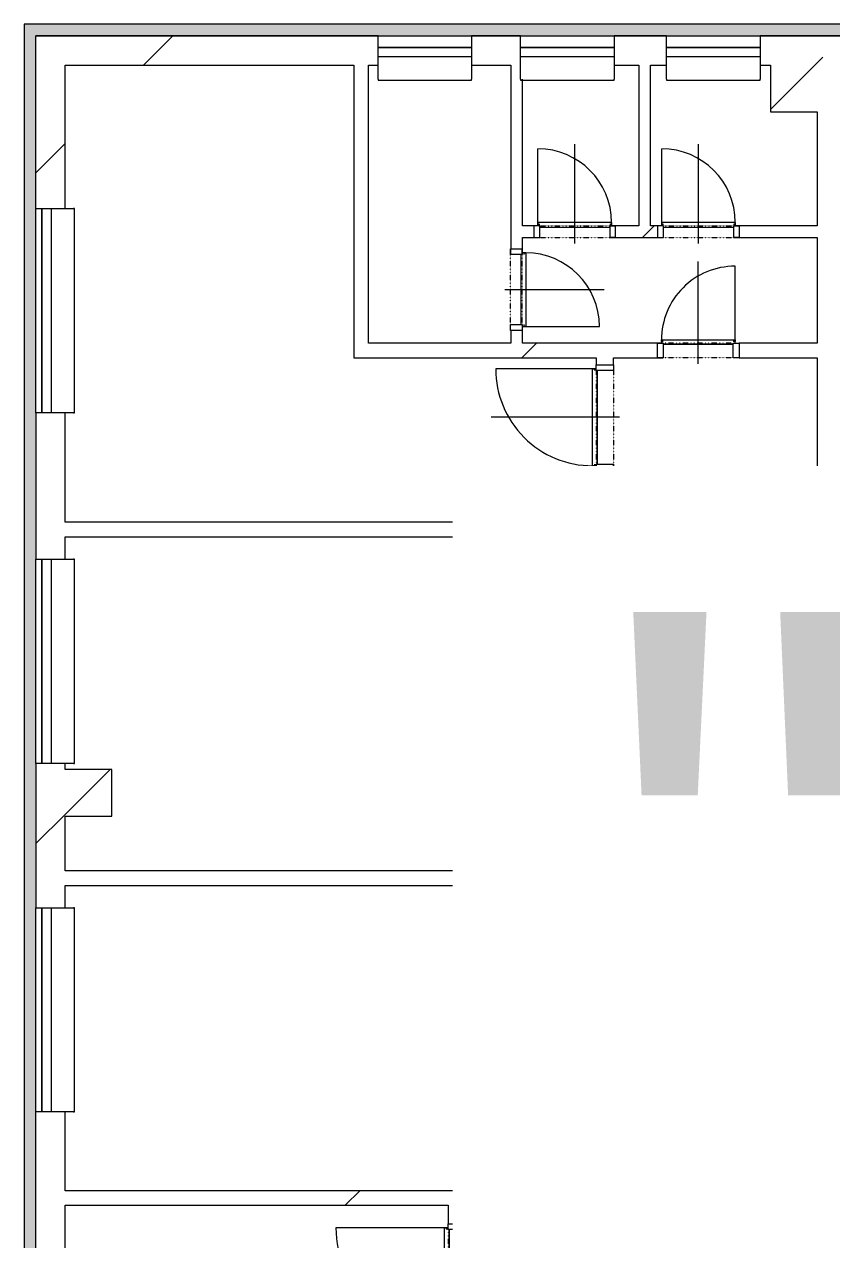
# Model space of a CAD drawing. Header units: millimetres. Extents: x 46521 to 256645, y -45352 to 20466.
# Drawn here: x 138437 to 145351, y -1503 to 8910 of the extents above; entities that cross this region are included whole.
import ezdxf

# ---------------------------------------------------------------- set-up
doc = ezdxf.new("R2010")
doc.units = ezdxf.units.MM
doc.linetypes.add('Čerchovaná se dvěma tečkami', pattern=[2.59, 1, -0.53, 0, -0.53, 0, -0.53])
for name, color, linetype, lineweight in [('A-DOOR', 31, 'Continuous', 13), ('A-DOOR-FRAM', 31, 'Continuous', 9), ('A-GENM', 13, 'Continuous', 13), ('A-GLAZ', 151, 'Continuous', 13), ('A-WALL', 113, 'Continuous', 13), ('A-WALL-PATT', 111, 'Continuous', 9), ('G-ANNO-TEXT', 231, 'Continuous', 9), ('S-COLS', 52, 'Continuous', 13)]:
    doc.layers.add(name, color=color, linetype=linetype, lineweight=lineweight)
doc.styles.add('Arial_3', font='arial.ttf', dxfattribs={"height": 5000})
pattern_1 = [(45, (128025, 0), (-7184, 7184), []), (45, (130898, -3e-12), (-7184, 7184), []), (45, (136646, -7e-12), (-4310.5, 10058), [4064, -2032, 67, -1965])]
pattern_2 = [(45, (128025, 0), (-7184.2, 7184.2), []), (45, (130898, -3e-12), (-7184.2, 7184.2), []), (45, (136646, -8e-12), (-4310.5, 10058), [4064, -2032, 67, -1965])]
pattern_3 = [(45, (128025, 0), (-7184, 7184), []), (45, (130898, 0), (-7184, 7184), []), (45, (136646, 0), (-4310.5, 10058), [4064, -2032, 67, -1965])]

# ---------------------------------------------------------------- blocks, each defined once
blk = doc.blocks.new('OKNO_2k_ - OKNO_2k_1750 x 1750-1963716-Mapka _ závislý 10')
at = {"layer": 'A-GLAZ', "lineweight": 9}
for p, q in [((-875, 126), (875, 126)), ((-875, 75), (-875, 126)), ((875, 126), (875, 75)), ((875, 75), (-875, 75)), ((-875, 75), (875, 75)), ((-875, -5), (-875, 75)), ((875, 75), (875, -5)), ((875, -5), (-875, -5))]:
    blk.add_line(p, q, dxfattribs=at)
blk = doc.blocks.new('OKNO_1k - OKNO_1k_800x900-2034288-Mapka _ závislý 10')
at = {"layer": 'A-GLAZ', "lineweight": 9}
for p, q in [((-400, 126), (400, 126)), ((-400, 25), (-400, 126)), ((400, 126), (400, 25)), ((400, 25), (-400, 25)), ((-400, 25), (400, 25)), ((-400, -55), (-400, 25)), ((400, 25), (400, -55)), ((400, -55), (-400, -55))]:
    blk.add_line(p, q, dxfattribs=at)
blk = doc.blocks.new('parapet s nosem_vnitní - parapet s nosem_vnitní-1280353-Mapka _ závislý 10')
at = {"layer": 'A-GENM', "lineweight": 9}
for p, q in [((-400, -190), (-400, 0)), ((400, 0), (400, -190)), ((-400, -190), (-400, -200)), ((-400, -200), (400, -200)), ((-400, -200), (400, -200)), ((400, -200), (400, -190))]:
    blk.add_line(p, q, dxfattribs=at)
blk = doc.blocks.new('OKNO_1k - OKNO_1k_800x900-2034289-Mapka _ závislý 10')
at = {"layer": 'A-GLAZ', "lineweight": 9}
for p, q in [((-400, 126), (400, 126)), ((-400, 25), (-400, 126)), ((400, 126), (400, 25)), ((400, 25), (-400, 25)), ((-400, 25), (400, 25)), ((-400, -55), (-400, 25)), ((400, 25), (400, -55)), ((400, -55), (-400, -55))]:
    blk.add_line(p, q, dxfattribs=at)
blk = doc.blocks.new('Betonový čtvercový sloup - 400 x 400-V136-Mapka _ závislý 10')
at = {"layer": 'S-COLS', "lineweight": 9}
h = blk.add_hatch(dxfattribs=at)
h.set_pattern_fill('FP_104', color=256, style=0, pattern_type=2)
h.set_pattern_definition([(45, (-16971, -2366), (-7184, 7184), []), (45, (-14098, -2366), (-7184, 7184), []), (45, (-8350, -2366), (-4311, 10058), [4064, -2032, 67, -1965])])
h.paths.add_polyline_path([(-200, -200), (200, -200), (200, 200), (-200, 200)])
for p, q in [((200, 200), (-200, 200)), ((-200, 200), (-200, -200)), ((200, -200), (200, 200)), ((-200, -200), (200, -200))]:
    blk.add_line(p, q, dxfattribs=at)
blk = doc.blocks.new('parapet s nosem_vnitní - parapet s nosem_vnitní-1501804-Mapka _ závislý 10')
at = {"layer": 'A-GENM', "lineweight": 9}
for p, q in [((-875, -190), (-875, 0)), ((875, 0), (875, -190)), ((-875, -190), (-875, -200)), ((-875, -200), (875, -200)), ((-875, -200), (875, -200)), ((875, -200), (875, -190))]:
    blk.add_line(p, q, dxfattribs=at)
blk = doc.blocks.new('DVERE_1k_oblozka - DD03_01_800x1970_koupelna-1549494-Mapka _ závislý 10')
at = {"layer": 'A-DOOR', "lineweight": 9}
for p, q in [((0, 128), (0, -972)), ((-450, 78), (-400, 78)), ((-450, -72), (-450, 78)), ((-400, 78), (-400, -72)), ((400, 78), (450, 78)), ((400, -72), (400, 78)), ((450, 78), (450, -72)), ((-400, -72), (-450, -72)), ((-415, -72), (-415, -932)), ((-415, -87), (-400, -87)), ((-415, -102), (-415, -87)), ((415, -102), (-415, -102)), ((-400, -62), (400, -62)), ((305, -102), (-305, -102)), ((450, -72), (400, -72)), ((400, -87), (415, -87)), ((415, -102), (415, -72)), ((415, -87), (415, -102))]:
    blk.add_line(p, q, dxfattribs=at)
at = {"layer": 'A-DOOR', "linetype": 'Čerchovaná se dvěma tečkami', "lineweight": 9}
for p, q in [((-400, 78), (400, 78)), ((-400, -72), (400, -72))]:
    blk.add_line(p, q, dxfattribs=at)
at = {"layer": 'A-DOOR', "lineweight": 9}
blk.add_arc((-415, -102), 830, 270, 0, dxfattribs=at)
at = {"layer": 'A-DOOR-FRAM'}
for p, q in [((-450, 78), (-400, 78)), ((-400, 78), (-400, -72)), ((400, -72), (400, 78)), ((450, 78), (400, 78)), ((-400, -72), (-450, -72)), ((400, -72), (450, -72))]:
    blk.add_line(p, q, dxfattribs=at)
blk = doc.blocks.new('DVERE_1k_oblozka - DD03_01_600x1970_koupelna-1940558-Mapka _ závislý 10')
at = {"layer": 'A-DOOR', "lineweight": 9}
for p, q in [((0, 115), (0, -760)), ((-350, 65), (-300, 65)), ((-350, -60), (-350, 65)), ((-300, 65), (-300, -60)), ((300, 65), (350, 65)), ((300, -60), (300, 65)), ((350, 65), (350, -60)), ((-300, -60), (-350, -60)), ((-315, -60), (-315, -720)), ((-315, -75), (-300, -75)), ((-315, -90), (-315, -75)), ((315, -90), (-315, -90)), ((-300, -50), (300, -50)), ((205, -90), (-205, -90)), ((350, -60), (300, -60)), ((300, -75), (315, -75)), ((315, -90), (315, -60)), ((315, -75), (315, -90))]:
    blk.add_line(p, q, dxfattribs=at)
at = {"layer": 'A-DOOR', "linetype": 'Čerchovaná se dvěma tečkami', "lineweight": 9}
for p, q in [((-300, 65), (300, 65)), ((-300, -60), (300, -60))]:
    blk.add_line(p, q, dxfattribs=at)
at = {"layer": 'A-DOOR', "lineweight": 9}
blk.add_arc((-315, -90), 630, 270, 0, dxfattribs=at)
at = {"layer": 'A-DOOR-FRAM'}
for p, q in [((-350, 65), (-300, 65)), ((-300, 65), (-300, -60)), ((300, -60), (300, 65)), ((350, 65), (300, 65)), ((-300, -60), (-350, -60)), ((300, -60), (350, -60))]:
    blk.add_line(p, q, dxfattribs=at)
blk = doc.blocks.new('DVERE_1k_oblozka - DD03_01_600x1970_koupelna-1549500-Mapka _ závislý 10')
at = {"layer": 'A-DOOR', "lineweight": 9}
for p, q in [((0, -103), (0, 747)), ((-315, 47), (-315, 707)), ((-300, 47), (-350, 47)), ((-350, 47), (-350, -53)), ((315, 77), (-315, 77)), ((-315, 77), (-315, 62)), ((-315, 62), (-300, 62)), ((-300, -53), (-300, 47)), ((-300, 37), (300, 37)), ((205, 77), (-205, 77)), ((300, 62), (315, 62)), ((350, 47), (300, 47)), ((300, 47), (300, -53)), ((315, 62), (315, 77)), ((315, 77), (315, 47)), ((350, -53), (350, 47)), ((-350, -53), (-300, -53)), ((300, -53), (350, -53))]:
    blk.add_line(p, q, dxfattribs=at)
at = {"layer": 'A-DOOR', "linetype": 'Čerchovaná se dvěma tečkami', "lineweight": 9}
for p, q in [((-300, 47), (300, 47)), ((-300, -53), (300, -53))]:
    blk.add_line(p, q, dxfattribs=at)
at = {"layer": 'A-DOOR', "lineweight": 9}
blk.add_arc((-315, 77), 630, 360, 90, dxfattribs=at)
at = {"layer": 'A-DOOR-FRAM'}
for p, q in [((-300, 47), (-350, 47)), ((-300, -53), (-300, 47)), ((300, 47), (300, -53)), ((300, 47), (350, 47)), ((-350, -53), (-300, -53)), ((350, -53), (300, -53))]:
    blk.add_line(p, q, dxfattribs=at)
blk = doc.blocks.new('DVERE_1k_oblozka - DD03_01_600x1970_koupelna-1549499-Mapka _ závislý 10')
at = {"layer": 'A-DOOR', "lineweight": 9}
for p, q in [((-350, 53), (-300, 53)), ((-350, -47), (-350, 53)), ((-300, 53), (-300, -47)), ((0, 103), (0, -747)), ((300, 53), (350, 53)), ((300, -47), (300, 53)), ((350, 53), (350, -47)), ((-300, -47), (-350, -47)), ((-315, -47), (-315, -707)), ((-315, -62), (-300, -62)), ((-315, -77), (-315, -62)), ((315, -77), (-315, -77)), ((-300, -37), (300, -37)), ((205, -77), (-205, -77)), ((350, -47), (300, -47)), ((300, -62), (315, -62)), ((315, -77), (315, -47)), ((315, -62), (315, -77))]:
    blk.add_line(p, q, dxfattribs=at)
at = {"layer": 'A-DOOR', "linetype": 'Čerchovaná se dvěma tečkami', "lineweight": 9}
for p, q in [((-300, 53), (300, 53)), ((-300, -47), (300, -47))]:
    blk.add_line(p, q, dxfattribs=at)
at = {"layer": 'A-DOOR', "lineweight": 9}
blk.add_arc((-315, -77), 630, 270, 0, dxfattribs=at)
at = {"layer": 'A-DOOR-FRAM'}
for p, q in [((-350, 53), (-300, 53)), ((-300, 53), (-300, -47)), ((300, -47), (300, 53)), ((350, 53), (300, 53)), ((-300, -47), (-350, -47)), ((300, -47), (350, -47))]:
    blk.add_line(p, q, dxfattribs=at)
blk = doc.blocks.new('DVERE_1k_oblozka - DD03_01_800x1970_koupelna-1941344-Mapka _ závislý 10')
at = {"layer": 'A-DOOR', "lineweight": 9}
for p, q in [((-450, 128), (-400, 128)), ((-450, -122), (-450, 128)), ((-400, 128), (-400, -122)), ((0, 178), (0, -1022)), ((400, 128), (450, 128)), ((400, -122), (400, 128)), ((450, 128), (450, -122)), ((-400, -122), (-450, -122)), ((-415, -122), (-415, -982)), ((-415, -137), (-400, -137)), ((-415, -152), (-415, -137)), ((415, -152), (-415, -152)), ((-400, -112), (400, -112)), ((305, -152), (-305, -152)), ((450, -122), (400, -122)), ((400, -137), (415, -137)), ((415, -152), (415, -122)), ((415, -137), (415, -152))]:
    blk.add_line(p, q, dxfattribs=at)
at = {"layer": 'A-DOOR', "linetype": 'Čerchovaná se dvěma tečkami', "lineweight": 9}
for p, q in [((-400, 128), (400, 128)), ((-400, -122), (400, -122))]:
    blk.add_line(p, q, dxfattribs=at)
at = {"layer": 'A-DOOR', "lineweight": 9}
blk.add_arc((-415, -152), 830, 270, 0, dxfattribs=at)
at = {"layer": 'A-DOOR-FRAM'}
for p, q in [((-450, 128), (-400, 128)), ((-400, 128), (-400, -122)), ((400, -122), (400, 128)), ((450, 128), (400, 128)), ((-400, -122), (-450, -122)), ((400, -122), (450, -122))]:
    blk.add_line(p, q, dxfattribs=at)
blk = doc.blocks.new('DVERE_1k_oblozka - DD03_01_900x1970-1941784-Mapka _ závislý 10')
at = {"layer": 'A-DOOR', "lineweight": 9}
for p, q in [((-500, 128), (-450, 128)), ((-500, -122), (-500, 128)), ((-450, 128), (-450, -122)), ((0, 178), (0, -1122)), ((450, 128), (500, 128)), ((450, -122), (450, 128)), ((500, 128), (500, -122)), ((-450, -122), (-500, -122)), ((-465, -122), (-465, -1082)), ((-465, -137), (-450, -137)), ((-465, -152), (-465, -137)), ((465, -152), (-465, -152)), ((-450, -112), (450, -112)), ((355, -152), (-355, -152)), ((500, -122), (450, -122)), ((450, -137), (465, -137)), ((465, -152), (465, -122)), ((465, -137), (465, -152))]:
    blk.add_line(p, q, dxfattribs=at)
at = {"layer": 'A-DOOR', "linetype": 'Čerchovaná se dvěma tečkami', "lineweight": 9}
for p, q in [((-450, 128), (450, 128)), ((-450, -122), (450, -122))]:
    blk.add_line(p, q, dxfattribs=at)
at = {"layer": 'A-DOOR', "lineweight": 9}
blk.add_arc((-465, -152), 930, 270, 0, dxfattribs=at)
at = {"layer": 'A-DOOR-FRAM'}
for p, q in [((-500, 128), (-450, 128)), ((-450, 128), (-450, -122)), ((450, -122), (450, 128)), ((500, 128), (450, 128)), ((-450, -122), (-500, -122)), ((450, -122), (500, -122))]:
    blk.add_line(p, q, dxfattribs=at)
blk = doc.blocks.new('DVERE_1k_oblozka - DD03_01_800x1970_koupelna-2042788-Mapka _ závislý 10')
at = {"layer": 'A-DOOR', "lineweight": 9}
for p, q in [((-415, 22), (-415, 882)), ((0, -78), (0, 922)), ((-400, 22), (-450, 22)), ((-450, 22), (-450, -28)), ((415, 52), (-415, 52)), ((-415, 52), (-415, 37)), ((-415, 37), (-400, 37)), ((-400, -28), (-400, 22)), ((-400, 12), (400, 12)), ((305, 52), (-305, 52)), ((400, 37), (415, 37)), ((450, 22), (400, 22)), ((400, 22), (400, -28)), ((415, 37), (415, 52)), ((415, 52), (415, 22)), ((450, -28), (450, 22)), ((-450, -28), (-400, -28)), ((400, -28), (450, -28))]:
    blk.add_line(p, q, dxfattribs=at)
at = {"layer": 'A-DOOR', "linetype": 'Čerchovaná se dvěma tečkami', "lineweight": 9}
for p, q in [((-400, 22), (400, 22)), ((-400, -28), (400, -28))]:
    blk.add_line(p, q, dxfattribs=at)
at = {"layer": 'A-DOOR', "lineweight": 9}
blk.add_arc((-415, 52), 830, 360, 90, dxfattribs=at)
at = {"layer": 'A-DOOR-FRAM'}
for p, q in [((-400, 22), (-450, 22)), ((-400, -28), (-400, 22)), ((400, 22), (400, -28)), ((400, 22), (450, 22)), ((-450, -28), (-400, -28)), ((450, -28), (400, -28))]:
    blk.add_line(p, q, dxfattribs=at)

msp = doc.modelspace()

# ---------------------------------------------------------------- hatches: boundary and pattern name
at = {"layer": 'A-WALL-PATT'}
h = msp.add_hatch(color=256, dxfattribs=at)
h.paths.add_polyline_path([(154456.7, 8810.3), (154456.7, 8910.3), (148927.5, 8910.3), (148927.5, 8810.3), (154356.7, 8810.3)])
h.paths.add_polyline_path([(143937.2, 8810.3), (143937.2, 8811.3), (147127.5, 8810.3), (147127.5, 8910.3), (138436.7, 8910.3), (138436.7, 8810.3), (143487.2, 8810.3)])
msp.add_hatch(color=256, dxfattribs=at).paths.add_polyline_path([(138436.7, -4049.7), (138536.7, -4049.7), (138536.7, 8810.3), (138436.7, 8810.3), (138436.7, -3886.1)])
h = msp.add_hatch(dxfattribs=at)
h.set_pattern_fill('FP_56', color=256, angle=45, style=0, pattern_type=2)
h.set_pattern_definition(pattern_2)
h.paths.add_polyline_path([(154106.7, 8560.3), (154356.7, 8560.3), (154356.7, 8810.3), (152068.1, 8810.3), (152068.1, 8560.3), (152490.3, 8560.3)])
h.paths.add_polyline_path([(138786.7, 8560.3), (141467.2, 8560.3), (141467.2, 8810.3), (138536.7, 8810.3), (138536.7, 8560.3)])
h.paths.add_polyline_path([(142687.2, 8560.3), (142687.2, 8810.3), (142267.2, 8810.3), (142267.2, 8560.3), (142601.8, 8560.3)])
h.paths.add_polyline_path([(149791.8, 8560.3), (151268.1, 8560.3), (151268.1, 8810.3), (148927.5, 8810.3), (148927.5, 8560.3)])
h.paths.add_polyline_path([(143487.2, 8560.3), (143937.2, 8577.6), (143937.2, 8810.3), (143487.2, 8810.3), (143487.2, 8604.7)])
h.paths.add_polyline_path([(144737.2, 8560.3), (147127.5, 8560.3), (147127.5, 8810.3), (144737.2, 8810.3), (144737.2, 8630.3)])
h = msp.add_hatch(dxfattribs=at)
h.set_pattern_fill('FP_55', color=256, angle=45, style=0, pattern_type=2)
h.set_pattern_definition(pattern_1)
h.paths.add_polyline_path([(138536.7, -3886.1), (138703.2, -3886.1), (138703.2, -3474), (138786.7, -3474), (138786.7, -408.1), (138536.7, -408.1), (138536.7, -3474)])
h.paths.add_polyline_path([(138772.5, 1341.9), (138786.7, 1341.9), (138786.7, 2577.8), (138536.7, 2577.8), (138536.7, 1341.9), (138666.7, 1341.9)])
h.paths.add_polyline_path([(138666.7, 4327.8), (138786.7, 4327.8), (138786.7, 5582.8), (138536.7, 5582.8), (138536.7, 4327.8), (138586.7, 4327.8)])
h.paths.add_polyline_path([(138536.7, 7332.8), (138786.7, 7332.8), (138786.7, 8560.3), (138536.7, 8560.3)])
h = msp.add_hatch(dxfattribs=at)
h.set_pattern_fill('FP_61', color=256, angle=45, style=0, pattern_type=2)
h.set_pattern_definition(pattern_1)
h.paths.add_polyline_path([(141384.3, 6177.3), (141384.3, 8560.3), (141259.3, 8560.3), (141259.3, 6177.3)])
h = msp.add_hatch(dxfattribs=at)
h.set_pattern_fill('FP_61', color=256, angle=45, style=0, pattern_type=2)
h.set_pattern_definition(pattern_1)
h.paths.add_polyline_path([(142701.8, 6177.3), (142701.8, 6287.3), (142601.8, 6287.3), (142601.8, 6177.3)])
h.paths.add_polyline_path([(142701.8, 6987.3), (142687.2, 8560.3), (142601.8, 8560.3), (142601.8, 6987.3)])
h = msp.add_hatch(dxfattribs=at)
h.set_pattern_fill('FP_61', color=256, angle=45, style=0, pattern_type=2)
h.set_pattern_definition(pattern_1)
h.paths.add_polyline_path([(143800.3, 7183.7), (143800.3, 8560.3), (143700.3, 8560.3), (143700.3, 7183.7)])
h = msp.add_hatch(dxfattribs=at)
h.set_pattern_fill('FP_56', color=256, angle=45, style=0, pattern_type=2)
h.set_pattern_definition(pattern_1)
h.paths.add_polyline_path([(145351, 4725.3), (145351, 8560.3), (145226, 8560.3), (145226, 4725.3)])
h = msp.add_hatch(dxfattribs=at)
h.set_pattern_fill('FP_55', color=256, angle=45, style=0, pattern_type=2)
h.set_pattern_definition(pattern_1)
h.paths.add_polyline_path([(143860.3, 7083.7), (143860.3, 7183.7), (143500.3, 7183.7), (143500.3, 7083.7), (143800.3, 7083.7)])
h.paths.add_polyline_path([(142701.8, 7083.7), (142800.3, 7083.7), (142800.3, 7183.7), (142701.8, 7183.7)])
h.paths.add_polyline_path([(145226, 7083.7), (145226, 7183.7), (144560.3, 7183.7), (144560.3, 7083.7)])
h = msp.add_hatch(dxfattribs=at)
h.set_pattern_fill('FP_55', color=256, angle=45, style=0, pattern_type=2)
h.set_pattern_definition(pattern_1)
h.paths.add_polyline_path([(143858.3, 6052.3), (143858.3, 6177.3), (141259.3, 6177.3), (141259.3, 6052.3), (143483.3, 6052.3)])
h.paths.add_polyline_path([(145226, 6052.3), (145226, 6177.3), (144558.3, 6177.3), (144558.3, 6052.3)])
h = msp.add_hatch(dxfattribs=at)
h.set_pattern_fill('FP_61', color=256, angle=45, style=0, pattern_type=2)
h.set_pattern_definition(pattern_1)
h.paths.add_polyline_path([(143483.3, 5048), (143483.3, 5093), (143333.3, 5093), (143353.9, 5048)])
h.paths.add_polyline_path([(143483.3, 5993), (143483.3, 6052.3), (143333.3, 6052.3), (143353.9, 5993)])
h = msp.add_hatch(dxfattribs=at)
h.set_pattern_fill('FP_56', color=256, angle=45, style=0, pattern_type=2)
h.set_pattern_definition(pattern_1)
h.paths.add_polyline_path([(143233.3, -1083.3), (143483.3, -1083.3), (143483.3, 1.7), (143233.3, 1.7)])
h.paths.add_polyline_path([(143233.3, 901.7), (143483.3, 901.7), (143483.3, 3076.7), (143233.3, 3076.7), (143233.3, 1174.7)])
h.paths.add_polyline_path([(143353.9, 3976.7), (143483.3, 3976.7), (143483.3, 5048), (143233.3, 5048), (143233.3, 3976.7)])
h = msp.add_hatch(dxfattribs=at)
h.set_pattern_fill('FP_55', color=256, angle=45, style=0, pattern_type=2)
h.set_pattern_definition(pattern_1)
h.paths.add_polyline_path([(138786.7, 4519.2), (143233.3, 4519.2), (143233.3, 4644.2), (138786.7, 4644.2)])
h = msp.add_hatch(dxfattribs=at)
h.set_pattern_fill('FP_55', color=256, angle=45, style=0, pattern_type=2)
h.set_pattern_definition(pattern_1)
h.paths.add_polyline_path([(144703.3, -1150.8), (144753.3, -1150.8), (144753.3, 2919.2), (144703.3, 2919.2), (144703.3, 1174.7)])
h = msp.add_hatch(dxfattribs=at)
h.set_pattern_fill('FP_56', color=256, angle=45, style=0, pattern_type=2)
h.set_pattern_definition(pattern_2)
h.paths.add_polyline_path([(156638.1, 2869.2), (157248.1, 2869.2), (157248.1, 2919.2), (156638.1, 2919.2)])
h.paths.add_polyline_path([(146775.3, 2869.2), (147387.6, 2869.2), (147387.6, 2919.2), (144753.3, 2919.2), (144753.3, 2869.2)])
h.paths.add_polyline_path([(153549.6, 2869.2), (153549.6, 2919.2), (152489.6, 2919.2), (152489.6, 2869.2), (153054.6, 2869.2)])
h.paths.add_polyline_path([(155638.1, 2869.2), (155638.1, 2919.2), (154549.6, 2919.2), (154549.6, 2869.2), (155134.6, 2869.2)])
h.paths.add_polyline_path([(150317.6, 2869.2), (151489.6, 2869.2), (151489.6, 2919.2), (150317.6, 2919.2)])
h.paths.add_polyline_path([(148287.6, 2869.2), (149417.6, 2869.2), (149417.6, 2919.2), (148287.6, 2919.2)])
h = msp.add_hatch(dxfattribs=at)
h.set_pattern_fill('FP_55', color=256, angle=45, style=0, pattern_type=2)
h.set_pattern_definition(pattern_1)
h.paths.add_polyline_path([(138786.7, 1531.7), (143233.3, 1531.7), (143233.3, 1656.7), (138786.7, 1656.7)])
h = msp.add_hatch(dxfattribs=at)
h.set_pattern_fill('FP_55', color=256, angle=45, style=0, pattern_type=2)
h.set_pattern_definition(pattern_1)
h.paths.add_polyline_path([(143233.3, -1083.3), (143483.3, -1200.8), (143483.3, -1083.3), (143353.9, -1083.3)])
h.paths.add_polyline_path([(138786.7, -1208.3), (143468.3, -1200.8), (143233.3, -1083.3), (138786.7, -1083.3)])
h = msp.add_hatch(dxfattribs=at)
h.set_pattern_fill('FP_56', color=256, angle=45, style=0, pattern_type=2)
h.set_pattern_definition(pattern_1)
h.paths.add_polyline_path([(142315.8, -3886.1), (142315.8, -2365.8), (142065.8, -2365.8), (142065.8, -3886.1)])
h.paths.add_polyline_path([(142065.8, -1365.8), (142315.8, -1365.8), (142315.8, -1208.3), (142065.8, -1208.3)])
h = msp.add_hatch(dxfattribs=at)
h.set_pattern_fill('FP_56', color=256, angle=45, style=0, pattern_type=2)
h.set_pattern_definition(pattern_2)
h.paths.add_polyline_path([(144753.3, -1200.8), (144753.3, -1150.8), (144603.3, -1150.8), (144603.3, -1200.8), (144703.3, -1200.8)])
h.paths.add_polyline_path([(143703.3, -1200.8), (143703.3, -1150.8), (143483.3, -1150.8), (143483.3, -1200.8)])
at = {"layer": 'S-COLS', "lineweight": 9}
h = msp.add_hatch(dxfattribs=at)
h.set_pattern_fill('FP_97', color=256, style=0, pattern_type=2)
h.set_pattern_definition(pattern_3)
h.paths.add_polyline_path([(144826, 8160.3), (145226, 8160.3), (145226, 8560.3), (144826, 8560.3)])
h = msp.add_hatch(dxfattribs=at)
h.set_pattern_fill('FP_97', color=256, style=0, pattern_type=2)
h.set_pattern_definition(pattern_3)
h.paths.add_polyline_path([(138786.7, 2125.9), (139186.7, 2125.9), (139186.7, 2525.9), (138786.7, 2525.9)])

# ---------------------------------------------------------------- linework, layer by layer
at = {"layer": 'A-WALL', "lineweight": 9}
for p, q in [((147127.5, 8910.3), (138436.7, 8910.3)), ((138436.7, 8910.3), (138436.7, -4049.7)), ((138536.7, 8810.3), (141467.2, 8810.3)), ((141467.2, 8810.3), (138536.7, 8810.3)), ((138536.7, 7332.8), (138536.7, 8810.3)), ((142267.2, 8810.3), (142687.2, 8810.3)), ((142687.2, 8810.3), (142267.2, 8810.3)), ((143487.2, 8810.3), (143937.2, 8810.3)), ((143937.2, 8810.3), (143487.2, 8810.3)), ((144737.2, 8810.3), (147127.5, 8810.3)), ((147127.5, 8810.3), (144737.2, 8810.3)), ((138786.7, 7332.8), (138786.7, 8560.3)), ((138786.7, 8560.3), (141259.3, 8560.3)), ((141259.3, 8560.3), (141259.3, 6052.3)), ((141384.3, 8560.3), (141467.2, 8560.3)), ((141384.3, 6177.3), (141384.3, 8560.3)), ((142267.2, 8560.3), (142601.8, 8560.3)), ((142601.8, 8560.3), (142601.8, 6987.3)), ((143487.2, 8560.3), (143700.3, 8560.3)), ((143700.3, 8560.3), (143700.3, 7183.7)), ((143800.3, 8560.3), (143937.2, 8560.3)), ((143800.3, 7183.7), (143800.3, 8560.3)), ((144737.2, 8560.3), (144826, 8560.3)), ((142701.8, 7183.7), (142701.8, 8440.3)), ((145226, 8160.3), (145226, 7183.7)), ((142800.3, 7183.7), (142701.8, 7183.7)), ((142701.8, 7083.7), (142800.3, 7083.7)), ((142701.8, 6987.3), (142701.8, 7083.7)), ((143700.3, 7183.7), (143500.3, 7183.7)), ((143500.3, 7083.7), (143860.3, 7083.7)), ((143860.3, 7183.7), (143800.3, 7183.7)), ((145226, 7183.7), (144560.3, 7183.7)), ((144560.3, 7083.7), (145226, 7083.7)), ((145226, 7083.7), (145226, 6177.3)), ((142601.8, 6287.3), (142601.8, 6177.3)), ((142701.8, 6177.3), (142701.8, 6287.3)), ((142601.8, 6177.3), (141384.3, 6177.3)), ((143858.3, 6177.3), (142701.8, 6177.3)), ((145226, 6177.3), (144558.3, 6177.3)), ((141259.3, 6052.3), (143333.3, 6052.3)), ((143333.3, 6052.3), (143333.3, 5993)), ((143483.3, 6052.3), (143858.3, 6052.3)), ((143483.3, 5993), (143483.3, 6052.3)), ((144558.3, 6052.3), (145226, 6052.3)), ((145226, 6052.3), (145226, 4725.3)), ((138536.7, 5582.8), (138536.7, 4327.8)), ((138786.7, 4644.2), (138786.7, 5582.8)), ((143233.3, 5048), (143233.3, 4644.2)), ((143333.3, 5048), (143233.3, 5048)), ((143333.3, 5093), (143333.3, 5048)), ((143483.3, 3976.7), (143483.3, 5093)), ((145226, 4725.3), (145351, 4725.3)), ((143233.3, 4644.2), (138786.7, 4644.2)), ((138786.7, 4327.8), (138786.7, 4519.2)), ((138786.7, 4519.2), (143233.3, 4519.2)), ((143233.3, 4519.2), (143233.3, 3976.7)), ((143233.3, 3076.7), (143233.3, 1656.7)), ((143483.3, 901.7), (143483.3, 3076.7)), ((144703.3, 2919.2), (144703.3, -1150.8)), ((147387.6, 2919.2), (144703.3, 2919.2)), ((144753.3, -1200.8), (144753.3, 2869.2)), ((144753.3, 2869.2), (146775.3, 2869.2)), ((138536.7, 2577.8), (138536.7, 1341.9)), ((138786.7, 2525.9), (138786.7, 2577.8)), ((138786.7, 1656.7), (138786.7, 2125.9)), ((143233.3, 1656.7), (138786.7, 1656.7)), ((138786.7, 1341.9), (138786.7, 1531.7)), ((138786.7, 1531.7), (143233.3, 1531.7)), ((143233.3, 1531.7), (143233.3, 901.7)), ((143233.3, 1.7), (143233.3, -1083.3)), ((143483.3, -1150.8), (143483.3, 1.7)), ((138536.7, -4229.7), (138536.7, -408.1)), ((138786.7, -1083.3), (138786.7, -408.1)), ((143233.3, -1083.3), (138786.7, -1083.3)), ((138786.7, -3474), (138786.7, -1208.3)), ((138786.7, -1208.3), (142065.8, -1208.3)), ((142065.8, -1208.3), (142065.8, -1365.8)), ((142315.8, -1208.3), (143483.3, -1208.3)), ((142315.8, -1365.8), (142315.8, -1208.3)), ((143703.3, -1150.8), (143483.3, -1150.8)), ((143483.3, -1208.3), (143483.3, -1200.8)), ((143483.3, -1200.8), (143703.3, -1200.8)), ((144703.3, -1150.8), (144603.3, -1150.8)), ((144603.3, -1200.8), (144753.3, -1200.8))]:
    msp.add_line(p, q, dxfattribs=at)
at = {"layer": 'S-COLS', "lineweight": 9}
for p, q in [((144826, 8560.3), (144826, 8160.3)), ((144826, 8160.3), (145226, 8160.3)), ((139186.7, 2525.9), (138786.7, 2525.9)), ((139186.7, 2125.9), (139186.7, 2525.9)), ((138786.7, 2125.9), (139186.7, 2125.9))]:
    msp.add_line(p, q, dxfattribs=at)

# ---------------------------------------------------------------- block references
at = {"layer": 'A-DOOR', "lineweight": 9}
for name, p in [('DVERE_1k_oblozka - DD03_01_600x1970_koupelna-1549500-Mapka _ závislý 10', (143150.3, 7136.5)), ('DVERE_1k_oblozka - DD03_01_600x1970_koupelna-1549500-Mapka _ závislý 10', (144210.3, 7136.5)), ('DVERE_1k_oblozka - DD03_01_800x1970_koupelna-2042788-Mapka _ závislý 10', (144153.3, -1173))]:
    msp.add_blockref(name, p, dxfattribs=at)
for name, p, rotation in [('DVERE_1k_oblozka - DD03_01_600x1970_koupelna-1549499-Mapka _ závislý 10', (142654.7, 6637.3), 89.9999999999999), ('DVERE_1k_oblozka - DD03_01_600x1970_koupelna-1940558-Mapka _ závislý 10', (144208.3, 6117.7), 180), ('DVERE_1k_oblozka - DD03_01_800x1970_koupelna-1549494-Mapka _ závislý 10', (143405.4, 5543), 269.9999999999999), ('DVERE_1k_oblozka - DD03_01_800x1970_koupelna-1941344-Mapka _ závislý 10', (143355.4, 3526.7), 269.9999999999999), ('DVERE_1k_oblozka - DD03_01_800x1970_koupelna-1941344-Mapka _ závislý 10', (143355.4, 451.7), 269.9999999999999), ('DVERE_1k_oblozka - DD03_01_900x1970-1941784-Mapka _ závislý 10', (142187.9, -1865.8), 269.9999999999999)]:
    msp.add_blockref(name, p, dxfattribs=dict(at, rotation=rotation))
at = {"layer": 'A-GENM', "lineweight": 9}
for p in [(141867.2, 8630.3), (143087.2, 8630.3), (144337.2, 8630.3)]:
    msp.add_blockref('parapet s nosem_vnitní - parapet s nosem_vnitní-1280353-Mapka _ závislý 10', p, dxfattribs=at)
at = {"layer": 'A-GENM', "lineweight": 9, "rotation": 89.99999999999991}
for p in [(138666.7, 6457.8), (138666.7, 3452.8), (138666.7, 466.9)]:
    msp.add_blockref('parapet s nosem_vnitní - parapet s nosem_vnitní-1501804-Mapka _ závislý 10', p, dxfattribs=at)
at = {"layer": 'A-GLAZ', "lineweight": 9}
for name, p in [('OKNO_1k - OKNO_1k_800x900-2034288-Mapka _ závislý 10', (141867.2, 8685.3)), ('OKNO_1k - OKNO_1k_800x900-2034289-Mapka _ závislý 10', (143087.2, 8685.3)), ('OKNO_1k - OKNO_1k_800x900-2034288-Mapka _ závislý 10', (144337.2, 8685.3))]:
    msp.add_blockref(name, p, dxfattribs=at)
at = {"layer": 'A-GLAZ', "lineweight": 9, "rotation": 89.99999999999991}
for p in [(138661.7, 6457.8), (138661.7, 3452.8), (138661.7, 466.9)]:
    msp.add_blockref('OKNO_2k_ - OKNO_2k_1750 x 1750-1963716-Mapka _ závislý 10', p, dxfattribs=at)
at = {"layer": 'S-COLS', "lineweight": 9}
msp.add_blockref('Betonový čtvercový sloup - 400 x 400-V136-Mapka _ závislý 10', (144996, 2365.9), dxfattribs=at)

# ---------------------------------------------------------------- next in the draw order: texts
at = {"layer": 'G-ANNO-TEXT', "color": 7, "insert": (143354.7, 3875.6), "char_height": 5000, "width": 11704.638, "attachment_point": 1, "style": 'Arial_3', "bg_fill": 3, "box_fill_scale": 1.25, "bg_fill_color": 256, "bg_fill_true_color": 13158600, "bg_fill_transparency": 0}
msp.add_mtext('"A"', dxfattribs=at)

doc.saveas('drawing.dxf')
